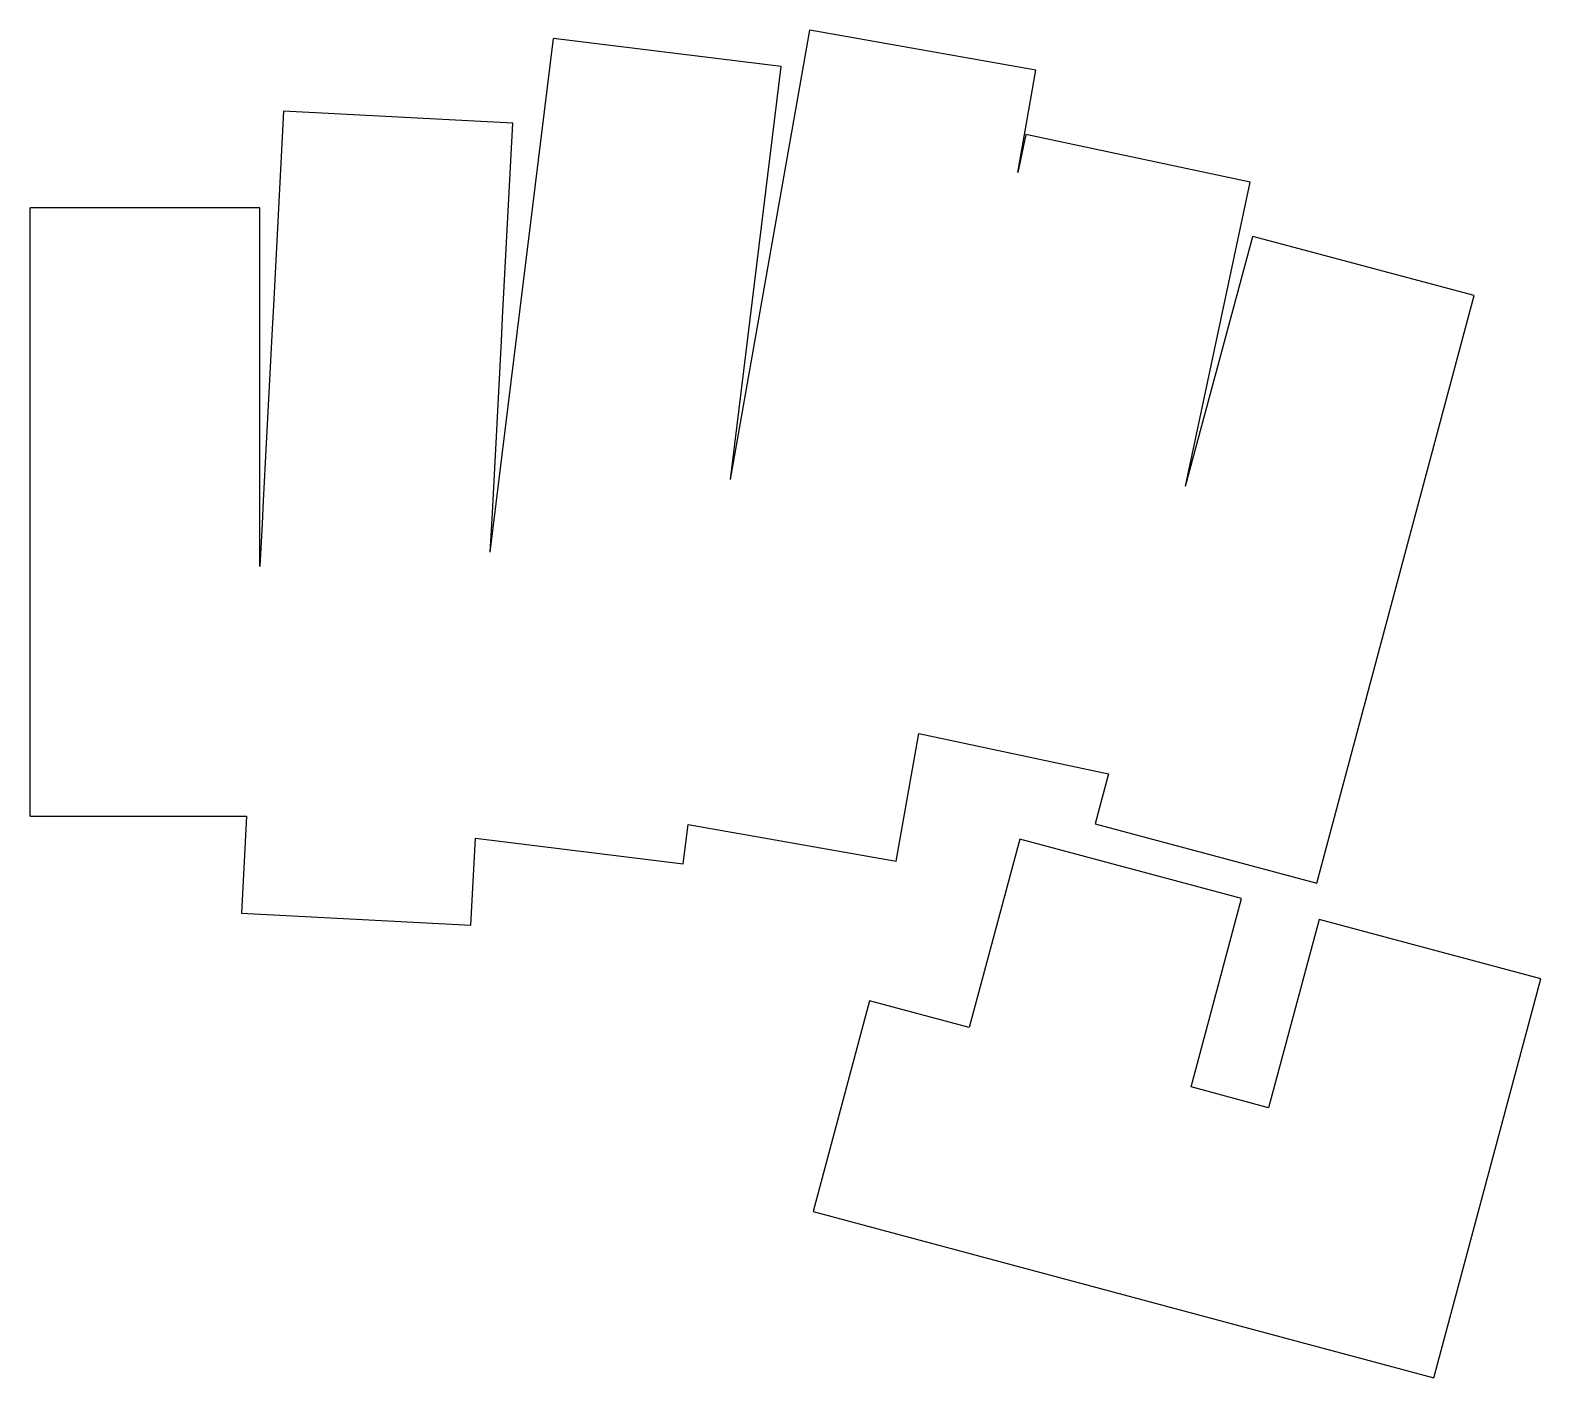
# Model space of a CAD drawing. Header units: millimetres. Extents: x 140 to 272, y -191 to -74.
import ezdxf

# ---------------------------------------------------------------- set-up
doc = ezdxf.new("R2010")
doc.units = ezdxf.units.MM

msp = doc.modelspace()

# ---------------------------------------------------------------- linework, layer by layer
at = {"linetype": 'CONTINUOUS'}
for p, q in [((180.09, -119.48), (185.59, -74.73)), ((205.44, -77.17), (185.59, -74.73)), ((201.02, -113.15), (207.92, -74.01)), ((227.62, -77.48), (207.92, -74.01)), ((201.02, -113.15), (205.44, -77.17)), ((226.05, -86.4), (227.62, -77.48)), ((162.08, -81.06), (161.19, -98.04)), ((182.05, -82.11), (162.08, -81.06)), ((181.16, -99.08), (182.05, -82.11)), ((226.75, -83.1), (226.05, -86.4)), ((246.31, -87.26), (226.75, -83.1)), ((240.68, -113.74), (246.31, -87.26)), ((140, -142.5), (140, -89.5)), ((160, -89.5), (140, -89.5)), ((160, -120.75), (160, -89.5)), ((240.68, -113.74), (246.52, -91.97)), ((265.83, -97.14), (246.52, -91.97)), ((252.12, -148.34), (265.83, -97.14)), ((161.19, -98.04), (161.09, -100.03)), ((161.09, -100.03), (160.3, -115.01)), ((181.06, -101.08), (181.16, -99.08)), ((180.27, -116.06), (181.06, -101.08)), ((160.3, -115.01), (160.2, -117.01)), ((160.2, -117.01), (160, -120.75)), ((180.17, -118.06), (180.27, -116.06)), ((180.09, -119.48), (180.17, -118.06)), ((215.46, -146.42), (217.42, -135.3)), ((217.42, -135.3), (233.96, -138.82)), ((233.96, -138.82), (232.8, -143.16)), ((140, -142.5), (158.86, -142.5)), ((158.86, -142.5), (158.42, -150.96)), ((196.91, -146.65), (197.33, -143.22)), ((197.33, -143.22), (215.46, -146.42)), ((232.8, -143.16), (252.12, -148.34)), ((178.39, -152.01), (178.79, -144.42)), ((178.79, -144.42), (196.91, -146.65)), ((226.23, -144.5), (221.83, -160.93)), ((245.55, -149.68), (226.23, -144.5)), ((241.15, -166.1), (245.55, -149.68)), ((158.42, -150.96), (178.39, -152.01)), ((252.31, -151.49), (247.91, -167.91)), ((271.63, -156.67), (252.31, -151.49)), ((262.31, -191.44), (271.63, -156.67)), ((213.13, -158.6), (208.22, -176.95)), ((221.83, -160.93), (213.13, -158.6)), ((247.91, -167.91), (241.15, -166.1)), ((208.22, -176.95), (262.31, -191.44))]:
    msp.add_line(p, q, dxfattribs=at)

doc.saveas('drawing.dxf')
